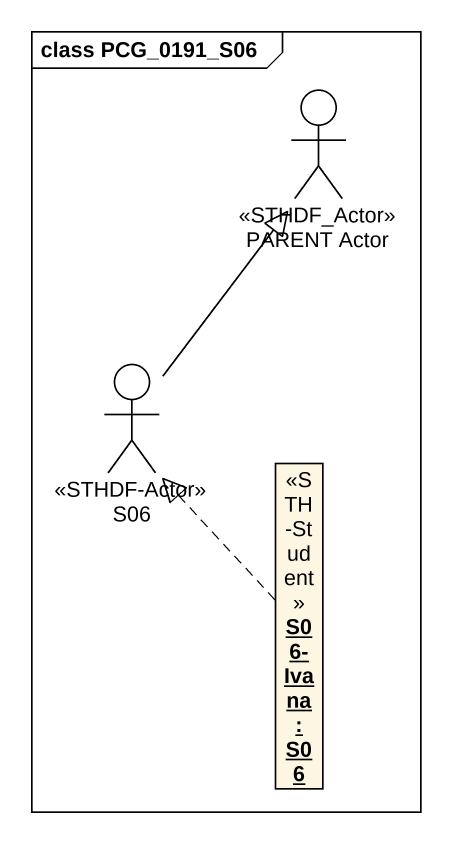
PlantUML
@startuml
mainframe class PCG_0191_S06
allowmixing
hide circle
hide empty members
actor "PARENT Actor" as PARENT_Actor <<STHDF_Actor>>
actor S06 <<STHDF-Actor>>
object "S06-Ivana : S06" as S06_Ivana <<STH-Student>>
S06 -up-|> PARENT_Actor
S06_Ivana .up.|> S06
@enduml
